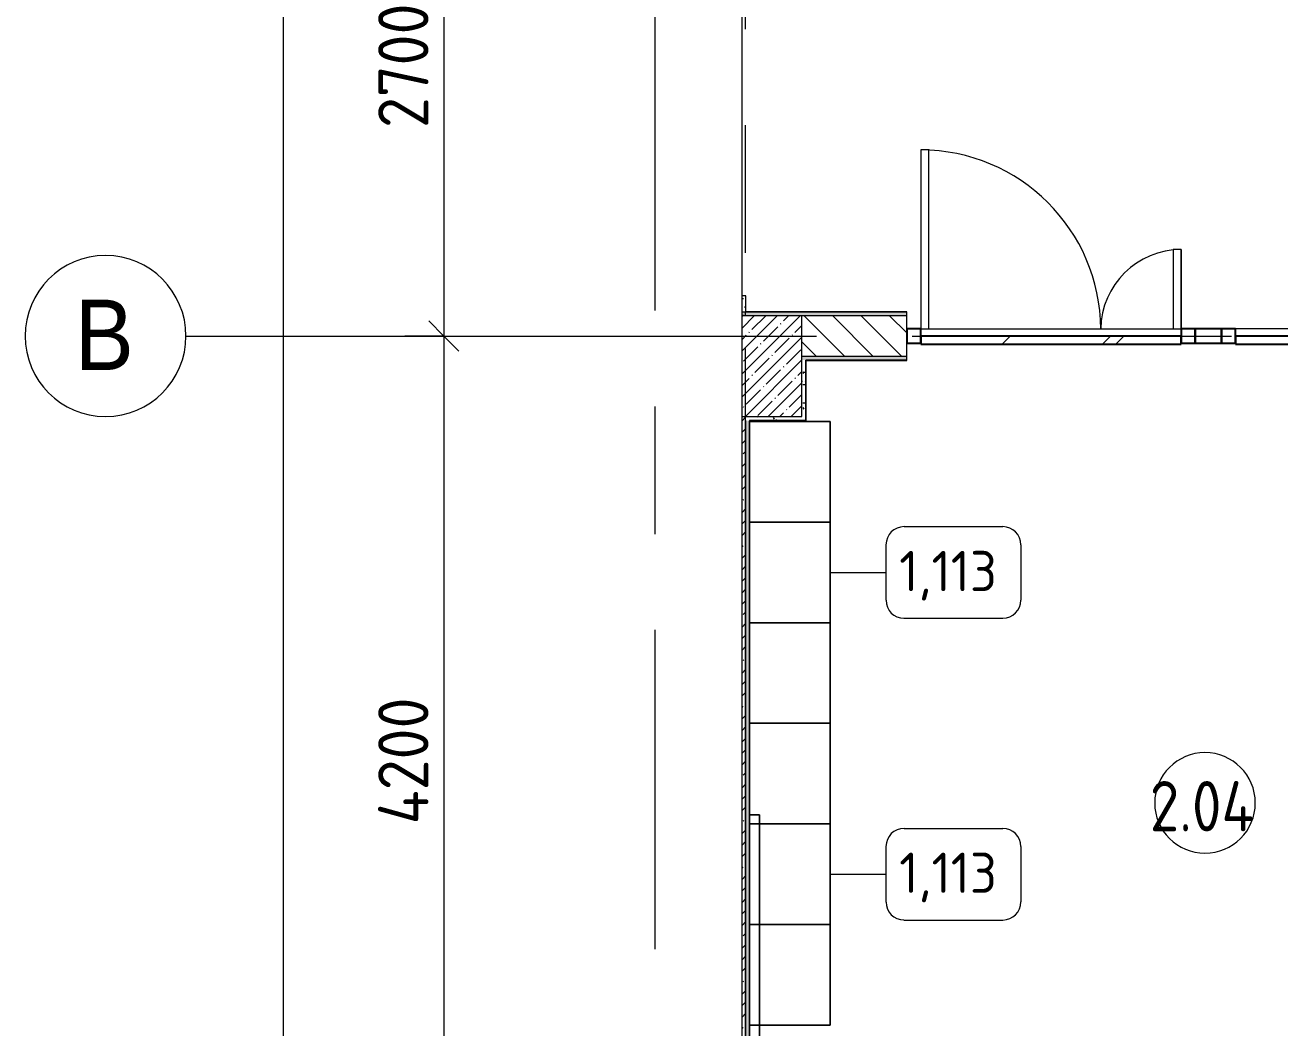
# Model space of a CAD drawing. Header units: millimetres. Extents: x 35092 to 251863, y -8553 to 29549.
# Drawn here: x 35177 to 41417, y 4360 to 9346 of the extents above; entities that cross this region are included whole.
import ezdxf

# ---------------------------------------------------------------- set-up
doc = ezdxf.new("R2010")
doc.units = ezdxf.units.MM
doc.linetypes.add('Осевая', pattern=[3175, 635, -476.25, 1587.5, -476.25])
for name, color, linetype, lineweight in [('A-ANNO-DIMS', 7, 'Continuous', 9), ('A-ANNO-DIMS-100', 7, 'Continuous', 9), ('A-AREA-IDEN', 7, 'Continuous', 9), ('A-DETL-GENF', 7, 'Continuous', 9), ('A-GLAZ-CURT', 7, 'Continuous', 9), ('A-GLAZ-CURT-1', 7, 'Continuous', 25), ('A-GLAZ-CWMG', 7, 'Continuous', 9), ('A-GLAZ-CWMG-1', 7, 'Continuous', 25), ('A-WALL', 7, 'Continuous', 9), ('I-FURN-IDEN', 7, 'Continuous', 9), ('I-WALL', 7, 'Continuous', 9), ('S-COLS', 7, 'Continuous', 9), ('Оси', 7, 'Continuous', 9), ('Оси-1', 7, 'Continuous', 20), ('Оси-2', 7, 'Осевая', 9)]:
    doc.layers.add(name, color=color, linetype=linetype, lineweight=lineweight)
for name, color, linetype, lineweight, true_color in [('A-DOOR-1', 7, 'Continuous', 9, 0xc0c0c0), ('A-WALL-1', 9, 'Continuous', 9, 0x808080), ('A-WALL-FNSH-1', 9, 'Continuous', 9, 0x808080), ('I-FURN-1', 9, 'Continuous', 9, 0x808080)]:
    doc.layers.add(name, color=color, linetype=linetype, lineweight=lineweight, true_color=true_color)
doc.styles.add('Arial', font='arial.ttf', dxfattribs={"width": 0.9, "height": 350})
doc.styles.add('GOST Common', font='GOST_Common.ttf', dxfattribs={"height": 200})
doc.styles.add('GOST Common_1', font='GOST_Common.ttf', dxfattribs={"width": 0.9, "height": 250})
doc.styles.add('ISOCPEUR', font='isocpeur.ttf', dxfattribs={"width": 0.9, "height": 250})
doc.dimstyles.new('ISO-2_5_0_9К_БОЛЬШОЙ', dxfattribs={"dimscale": 304.8, "dimtxt": 248.995294, "dimasz": 0.492126, "dimexe": 0.393701, "dimexo": 0.984252, "dimgap": 0, "dimtad": 1, "dimdec": 0, "dimrnd": 10, "dimzin": 0, "dimdsep": 46, "dimtxsty": 'ISOCPEUR', "dimblk1": 'OBLIQUE', "dimblk2": 'OBLIQUE', "dimsah": 1, "dimcen": 0.09, "dimdle": 0.393701, "dimazin": 0, "dimtfac": 1, "dimtdec": 4, "dimtix": 1, "dimtmove": 0, "dimatfit": 3, "dimfxl": 1, "dimtvp": 1, "dimtolj": 1, "dimtzin": 0, "dimarcsym": 2})
doc.dimstyles.new('ISO-2_5_0_9К_БОЛЬШОЙ_1', dxfattribs={"dimscale": 304.8, "dimtxt": 248.995294, "dimasz": 0.492126, "dimexe": 0.393701, "dimexo": 0.984252, "dimgap": 0, "dimtad": 1, "dimdec": 0, "dimrnd": 10, "dimzin": 0, "dimdsep": 46, "dimtxsty": 'ISOCPEUR', "dimblk1": 'OBLIQUE', "dimblk2": 'OBLIQUE', "dimsah": 1, "dimcen": 0.09, "dimdle": 0.393701, "dimazin": 0, "dimtfac": 1, "dimtdec": 4, "dimtix": 1, "dimtmove": 2, "dimatfit": 3, "dimfxl": 1, "dimtvp": 1, "dimtolj": 1, "dimtzin": 0, "dimarcsym": 2})
pattern_1 = [(0, (0, 0), (121.92, 30.48), [10.058, -81.382, 10.058, -81.382, -487.68]), (0, (0, 0), (121.92, 30.48), [-182.88, 10.058, -172.822, 10.058, -81.382, -213.36]), (0, (0, 0), (121.92, 30.48), [-457.2, 10.058, -50.902, 10.058, -142.342]), (120, (45.72, 15.24), (-87.356454, 90.345817), [10.058, -81.382, 10.058, -81.382, -487.68]), (120, (45.72, 15.24), (-87.356454, 90.345817), [-182.88, 10.058, -172.822, 10.058, -81.382, -213.36]), (120, (45.72, 15.24), (-87.356454, 90.345817), [-457.2, 10.058, -50.902, 10.058, -142.342]), (240, (60.96, 76.2), (-34.563546, -120.825817), [10.058, -81.382, 10.058, -81.382, -487.68]), (240, (60.96, 76.2), (-34.563546, -120.825817), [-182.88, 10.058, -172.822, 10.058, -81.382, -213.36]), (240, (60.96, 76.2), (-34.563546, -120.825817), [-457.2, 10.058, -50.902, 10.058, -142.342])]

# ---------------------------------------------------------------- blocks, each defined once
blk = doc.blocks.new('BSC_Колонна _Прямоугольная - 500х500-23286270-План расстановки мебели и оборудования 2 этажа в осях 12-23')
at = {"layer": 'S-COLS'}
h = blk.add_hatch(dxfattribs=at)
h.set_pattern_fill('FP_1', color=256, style=0, pattern_type=2)
h.set_pattern_definition([(45, (-38790, -7650), (-57.02463, 57.02463), []), (45, (-38732.975, -7650), (-57.02463, 57.02463), [100.806, -20.161, 3.353, -16.808])])
h.paths.add_polyline_path([(-47.3, -250), (250, -250), (250, 250), (-47.3, 250), (-47.3, 211.6)])
for p, q in [((250, 250), (-47.3, 250)), ((250, -250), (250, 250)), ((-47.3, -250), (250, -250))]:
    blk.add_line(p, q, dxfattribs=at)
blk = doc.blocks.new('1_113 тумба - 1_113 тумба-31126920-План расстановки мебели и оборудования 2 этажа в осях 12-23')
at = {"layer": 'I-FURN-1'}
for p, q in [((-400, 1500), (0, 1500)), ((-400, 0), (-400, 1500)), ((0, 1500), (-400, 1500)), ((-400, 1000), (-400, 1500)), ((-400, 1500), (0, 1500)), ((0, 1500), (0, 0)), ((0, 1000), (0, 1500)), ((0, 1500), (0, 1000)), ((0, 1000), (-400, 1000)), ((-400, 500), (-400, 1000)), ((-400, 1000), (0, 1000)), ((-400, 1000), (0, 1000)), ((0, 1000), (-400, 1000)), ((0, 500), (0, 1000)), ((0, 1000), (0, 500)), ((-400, 500), (0, 500)), ((0, 500), (-400, 500)), ((0, 500), (-400, 500)), ((-400, 0), (-400, 500)), ((-400, 500), (0, 500)), ((0, 0), (0, 500)), ((0, 500), (0, 0)), ((0, 0), (-400, 0)), ((-400, 0), (0, 0)), ((0, 0), (-400, 0))]:
    blk.add_line(p, q, dxfattribs=at)
blk = doc.blocks.new('1_113 тумба - 1_113 тумба-V175-План расстановки мебели и оборудования 2 этажа в осях 12-23')
at = {"layer": 'I-FURN-1'}
for p, q in [((-400, 1500), (0, 1500)), ((-400, 1045), (-400, 1500)), ((0, 1500), (-400, 1500)), ((-400, 1045), (-400, 1500)), ((-400, 1500), (0, 1500)), ((0, 1500), (0, 0)), ((0, 1000), (0, 1500)), ((0, 1500), (0, 1000)), ((-400, 0), (-400, 1045)), ((-400, 1000), (-400, 1045)), ((0, 1000), (-400, 1000)), ((-400, 500), (-400, 1000)), ((-400, 1000), (-350.1, 1000)), ((-400, 1000), (0, 1000)), ((-350.1, 1000), (-400, 1000)), ((-350.1, 1000), (0, 1000)), ((0, 1000), (-350.1, 1000)), ((0, 500), (0, 1000)), ((0, 1000), (0, 500)), ((-400, 500), (0, 500)), ((-350.1, 500), (-400, 500)), ((0, 500), (-400, 500)), ((-400, 0), (-400, 500)), ((-400, 500), (-350.1, 500)), ((0, 500), (-350.1, 500)), ((-350.1, 500), (0, 500)), ((0, 0), (0, 500)), ((0, 500), (0, 0)), ((-350.1, 0), (-400, 0)), ((-400, 0), (0, 0)), ((-350.1, 0), (-400, 0)), ((0, 0), (-350.1, 0)), ((0, 0), (-350.1, 0))]:
    blk.add_line(p, q, dxfattribs=at)
blk = doc.blocks.new('Дверь_Витражная_остекление_ - ДВН_ДАО_Главный вход_1200 в свету-31742133-План расстановки мебели и оборудования 2 этажа в осях 12-23')
at = {"layer": 'A-DETL-GENF'}
for p, q in [((-607.5, 925), (-647.5, 925)), ((-647.5, 925), (-647.5, 35)), ((-607.5, 35), (-607.5, 925)), ((647.5, 430), (607.5, 430)), ((607.5, 430), (607.5, 35)), ((647.5, 35), (647.5, 430))]:
    blk.add_line(p, q, dxfattribs=at)
at = {"layer": 'A-DOOR-1'}
for p, q in [((-647.5, 925), (-647.5, 35)), ((647.5, 430), (647.5, 35))]:
    blk.add_line(p, q, dxfattribs=at)
for centre, radius, start, end in [((-647.5, 30), 895, 0.32118, 90), ((647.5, 30), 400, 90, 179.27918)]:
    blk.add_arc(centre, radius, start, end, dxfattribs=at)
blk = doc.blocks.new('Системная панель - Стемалит - 40мм-32257327-План расстановки мебели и оборудования 2 этажа в осях 12-23')
at = {"layer": 'A-GLAZ-CURT-1'}
for p, q in [((65, 35), (-65, 35)), ((-65, 35), (-65, -35)), ((65, -35), (65, 35)), ((-65, -35), (65, -35))]:
    blk.add_line(p, q, dxfattribs=at)
blk = doc.blocks.new('Системная панель - Стекло - 40мм-32257328-План расстановки мебели и оборудования 2 этажа в осях 12-23')
at = {"layer": 'A-GLAZ-CURT'}
h = blk.add_hatch(dxfattribs=at)
h.set_pattern_fill('FP_78', color=256, style=0, pattern_type=2)
h.set_pattern_definition([(45, (-40378.5, -7700), (-282.8427, 282.8427), [200, -600]), (45, (-40578.5, -7800), (-282.8427, 282.8427), [600, -200]), (45, (-40178.5, -7900), (-282.8427, 282.8427), [200, -600])])
h.paths.add_polyline_path([(647.5, -40), (647.5, 0), (-647.5, 0), (-647.5, -40), (-545.1, -40)])
at = {"layer": 'A-GLAZ-CURT-1'}
for p, q in [((647.5, 0), (-647.5, 0)), ((-647.5, 0), (-647.5, -40)), ((647.5, -40), (647.5, 0)), ((-647.5, -40), (647.5, -40))]:
    blk.add_line(p, q, dxfattribs=at)
blk = doc.blocks.new('Прямоугольный импост - 50 x 70 мм-31693698-План расстановки мебели и оборудования 2 этажа в осях 12-23')
at = {"layer": 'A-GLAZ-CWMG'}
blk.add_line((39631, 7835), (40926, 7835), dxfattribs=at)
blk = doc.blocks.new('Прямоугольный импост - 50 x 70 мм-32257330-План расстановки мебели и оборудования 2 этажа в осях 12-23')
at = {"layer": 'A-GLAZ-CWMG-1'}
for p, q in [((0, 35), (-70, 35)), ((-70, 35), (-70, -35)), ((0, -35), (0, 35)), ((-70, -35), (0, -35))]:
    blk.add_line(p, q, dxfattribs=at)
blk = doc.blocks.new('Прямоугольный импост - 50 x 70 мм-32257325-План расстановки мебели и оборудования 2 этажа в осях 12-23')
at = {"layer": 'A-GLAZ-CWMG-1'}
for p, q in [((-35, 35), (35, 35)), ((-35, -35), (-35, 35)), ((35, 35), (35, -35)), ((35, -35), (-35, -35))]:
    blk.add_line(p, q, dxfattribs=at)
blk = doc.blocks.new('Системная панель - Стекло - 40мм-32257331-План расстановки мебели и оборудования 2 этажа в осях 12-23')
at = {"layer": 'A-GLAZ-CURT'}
h = blk.add_hatch(dxfattribs=at)
h.set_pattern_fill('FP_79', color=256, style=0, pattern_type=2)
h.set_pattern_definition([(45, (-41693.5, -7700), (-282.8427, 282.8427), [200, -600]), (45, (-41893.5, -7800), (-282.8427, 282.8427), [600, -200]), (45, (-41493.5, -7900), (-282.8427, 282.8427), [200, -600])])
h.paths.add_polyline_path([(397.5, -40), (397.5, 0), (-397.5, 0), (-397.5, -40)])
at = {"layer": 'A-GLAZ-CURT-1'}
for p, q in [((397.5, 0), (-397.5, 0)), ((-397.5, 0), (-397.5, -40)), ((397.5, -40), (397.5, 0)), ((-397.5, -40), (397.5, -40))]:
    blk.add_line(p, q, dxfattribs=at)
blk = doc.blocks.new('Прямоугольный импост - 50 x 70 мм-32257326-План расстановки мебели и оборудования 2 этажа в осях 12-23')
at = {"layer": 'A-GLAZ-CWMG-1'}
for p, q in [((-35, 35), (35, 35)), ((-35, -35), (-35, 35)), ((35, 35), (35, -35)), ((35, -35), (-35, -35))]:
    blk.add_line(p, q, dxfattribs=at)
blk = doc.blocks.new('Прямоугольный импост - 50 x 70 мм-31720914-План расстановки мебели и оборудования 2 этажа в осях 12-23')
at = {"layer": 'A-GLAZ-CWMG'}
blk.add_line((41991, 7835), (41196, 7835), dxfattribs=at)
blk = doc.blocks.new('DET_L_Линия разрыва - М100-30654842-План расстановки мебели и оборудования 2 этажа в осях 12-23')
at = {"layer": 'A-DETL-GENF'}
blk.add_line((24079.7, 0), (12339.9, 0), dxfattribs=at)
blk = doc.blocks.new('Ось сетки - D8-29747960-План расстановки мебели и оборудования 2 этажа в осях 12-23')
at = {"layer": 'Оси-1'}
for start, end in [(360, 180), (180, 360)]:
    blk.add_arc((0, 0), 4, start, end, dxfattribs=at)
blk = doc.blocks.new('DIMBLOCK10-План расстановки мебели и оборудования 2 этажа в осях 12-23')
at = {"layer": 'A-ANNO-DIMS-100', "lineweight": 20}
for p, q in [((37259.7, 10500), (37184.7, 10575)), ((37259.7, 10500), (37334.7, 10425)), ((37259.7, 7800), (37184.7, 7875)), ((37259.7, 7800), (37334.7, 7725))]:
    blk.add_line(p, q, dxfattribs=at)
at = {"layer": 'A-ANNO-DIMS-100'}
for p, q in [((37065.7, 10500), (37379.7, 10500)), ((37259.7, 10500), (37065.7, 10500)), ((37259.7, 10500), (37259.7, 7800)), ((37065.7, 7800), (37379.7, 7800)), ((37259.7, 7800), (37065.7, 7800))]:
    blk.add_line(p, q, dxfattribs=at)
at = {"layer": 'A-ANNO-DIMS-100', "color": 0, "insert": (36933, 8834), "char_height": 250, "width": 758.478, "attachment_point": 1, "rotation": 90, "line_spacing_factor": 1.149209, "style": 'ISOCPEUR'}
blk.add_mtext('2700', dxfattribs=at)
blk = doc.blocks.new('_Oblique')
at = {"color": 0, "linetype": 'ByBlock', "lineweight": -2}
blk.add_line((-0.5, -0.5), (0.5, 0.5), dxfattribs=at)
blk = doc.blocks.new('DIMBLOCK11-План расстановки мебели и оборудования 2 этажа в осях 12-23')
at = {"layer": 'A-ANNO-DIMS-100', "lineweight": 20}
for p, q in [((37259.7, 7800), (37184.7, 7875)), ((37259.7, 7800), (37334.7, 7725)), ((37259.7, 3600), (37184.7, 3675)), ((37259.7, 3600), (37334.7, 3525))]:
    blk.add_line(p, q, dxfattribs=at)
at = {"layer": 'A-ANNO-DIMS-100'}
for p, q in [((37065.7, 7800), (37379.7, 7800)), ((37259.7, 7800), (37065.7, 7800)), ((37259.7, 7800), (37259.7, 3600)), ((37065.7, 3600), (37379.7, 3600)), ((37259.7, 3600), (37065.7, 3600))]:
    blk.add_line(p, q, dxfattribs=at)
at = {"layer": 'A-ANNO-DIMS-100', "color": 0, "insert": (36933, 5372), "char_height": 250, "width": 787.208, "attachment_point": 1, "rotation": 90, "line_spacing_factor": 1.149209, "style": 'ISOCPEUR'}
blk.add_mtext('4200', dxfattribs=at)
blk = doc.blocks.new('DIMBLOCK13-План расстановки мебели и оборудования 2 этажа в осях 12-23')
at = {"layer": 'A-ANNO-DIMS-100'}
for p, q in [((36459.7, 27120), (36459.7, -120)), ((36265.7, 27000), (36579.7, 27000)), ((36459.7, 27000), (36265.7, 27000)), ((36265.7, 0), (36579.7, 0)), ((36459.7, 0), (36265.7, 0))]:
    blk.add_line(p, q, dxfattribs=at)
at = {"layer": 'A-ANNO-DIMS-100', "lineweight": 20}
for p, q in [((36459.7, 27000), (36384.7, 27075)), ((36459.7, 27000), (36534.7, 26925)), ((36459.7, 0), (36384.7, 75)), ((36459.7, 0), (36534.7, -75))]:
    blk.add_line(p, q, dxfattribs=at)
at = {"layer": 'A-ANNO-DIMS-100', "color": 0, "insert": (36133, 13572), "char_height": 250, "width": 948.097, "attachment_point": 1, "rotation": 90, "line_spacing_factor": 1.149209, "style": 'ISOCPEUR'}
blk.add_mtext('27000', dxfattribs=at)
blk = doc.blocks.new('Марка_Помещения - Номер-25198446-План расстановки мебели и оборудования 2 этажа в осях 12-23')
at = {"layer": 'A-AREA-IDEN'}
for start, end in [(360, 180), (180, 360)]:
    blk.add_arc((0, 0), 2.5, start, end, dxfattribs=at)
blk = doc.blocks.new('Марка_Мебель - В прямоуг_Balcon_Марка-25523697-План расстановки мебели и оборудования 2 этажа в осях 12-23')
at = {"layer": 'I-FURN-IDEN'}
for p, q in [((-2.455, 2.278), (2.455, 2.278)), ((-3.355, 1.378), (-3.355, -1.384)), ((3.355, 1.378), (3.355, -1.378)), ((-2.461, -2.278), (2.455, -2.278))]:
    blk.add_line(p, q, dxfattribs=at)
for centre, radius, start, end in [((-2.455, 1.378), 0.9, 90, 180), ((2.455, 1.378), 0.9, 0, 90), ((-2.461, -1.384), 0.893, 180, 270), ((2.455, -1.378), 0.9, 270, 0)]:
    blk.add_arc(centre, radius, start, end, dxfattribs=at)

msp = doc.modelspace()

# ---------------------------------------------------------------- hatches: boundary and pattern name
at = {"layer": 'I-WALL'}
h = msp.add_hatch(dxfattribs=at)
h.set_pattern_fill('FP_58', color=256, style=0, pattern_type=2)
h.set_pattern_definition(pattern_1)
h.paths.add_polyline_path([(38760, 7900), (38760, 8000), (38742.7, 8000), (38742.7, 7900)])
h.paths.add_polyline_path([(38760, 10130), (38760, 10230), (38742.7, 10230), (38742.7, 10130)])
h = msp.add_hatch(dxfattribs=at)
h.set_pattern_fill('FP_58', color=256, style=0, pattern_type=2)
h.set_pattern_definition(pattern_1)
h.paths.add_polyline_path([(74735.4, 7900), (74750, 7900), (74750, 7920), (71685, 7920), (71685, 7900), (71695, 7901.2), (71695, 7908), (71765, 7908), (71765, 7900), (72250, 7900), (72250, 7908), (72320, 7908), (72320, 7900), (73690, 7900), (73690, 7908), (73760, 7908), (73760, 7900)])
h.paths.add_polyline_path([(71645, 7900), (71645, 7920), (69310.5, 7920), (69310.5, 7900), (69320.5, 7900), (69320.5, 7908), (69390.5, 7908), (69390.5, 7900), (70605, 7900), (70605, 7908), (70675, 7908), (70675, 7900), (71089.4, 7900)])
h.paths.add_polyline_path([(68901.8, 7900), (69270.5, 7900), (69270.5, 7920), (67005, 7920), (67005, 7900), (67015, 7900), (67015, 7908), (67085, 7908), (67085, 7900), (68230.5, 7900), (68230.5, 7908), (68300.5, 7908), (68300.5, 7900), (68310.5, 7900)])
h.paths.add_polyline_path([(66714.1, 7900), (66965, 7900), (66965, 7920), (64110, 7920), (64110, 7900), (65925, 7900), (65925, 7908), (65995, 7908), (65995, 7900), (66005, 7900)])
h.paths.add_polyline_path([(62338.9, 7900), (62910, 7900), (62910, 7920), (59931, 7920), (59931, 7900), (61609.7, 7900)])
h.paths.add_polyline_path([(57431, 7900), (57431, 7920), (55110, 7920), (55110, 7900), (56910, 7900)])
h.paths.add_polyline_path([(53588.4, 7900), (53910, 7900), (53910, 7920), (50930, 7920), (50930, 7900), (52859.1, 7900)])
h.paths.add_polyline_path([(48430, 7900), (48430, 7920), (42061, 7920), (42061, 7900), (47910, 7900)])
h.paths.add_polyline_path([(39561, 7900), (39561, 7920), (38742.7, 7920), (38742.7, 7900), (39040, 7900)])
h = msp.add_hatch(dxfattribs=at)
h.set_pattern_fill('FP_19', color=256, style=0, pattern_type=2)
h.set_pattern_definition([(135, (0, 0), (-70.71068, -70.71068), [])])
h.paths.add_polyline_path([(42910, 7700), (42910, 7900), (42061, 7900), (42061, 7700)])
h.paths.add_polyline_path([(39561, 7700), (39561, 7900), (39040, 7900), (39040, 7700)])
h = msp.add_hatch(dxfattribs=at)
h.set_pattern_fill('FP_58', color=256, style=0, pattern_type=2)
h.set_pattern_definition(pattern_1)
h.paths.add_polyline_path([(42890, 7680), (42910, 7680), (42910, 7700), (42061, 7700), (42061, 7680), (42889, 7680)])
h.paths.add_polyline_path([(39561, 7680), (39561, 7700), (39040, 7700), (39040, 7680), (39061, 7680)])
h = msp.add_hatch(dxfattribs=at)
h.set_pattern_fill('FP_58', color=256, style=0, pattern_type=2)
h.set_pattern_definition(pattern_1)
h.paths.add_polyline_path([(39060, 7380), (39060, 7680), (39040, 7680), (39040, 7380)])
h = msp.add_hatch(dxfattribs=at)
h.set_pattern_fill('FP_17', color=256, style=0, pattern_type=2)
h.set_pattern_definition([(45, (0, 0), (-57.02463, 57.02463), []), (45, (57.025, 0), (-57.02463, 57.02463), [100.806, -20.161, 3.353, -16.808])])
h.paths.add_polyline_path([(38760, 410), (38760, 7400), (38742.7, 7400), (38742.7, 410)])
h = msp.add_hatch(dxfattribs=at)
h.set_pattern_fill('FP_58', color=256, style=0, pattern_type=2)
h.set_pattern_definition(pattern_1)
h.paths.add_polyline_path([(39040, 7380), (39040, 7400), (38760, 7400), (38760, 7380), (39004.2, 7380)])
h = msp.add_hatch(dxfattribs=at)
h.set_pattern_fill('FP_58', color=256, style=0, pattern_type=2)
h.set_pattern_definition(pattern_1)
h.paths.add_polyline_path([(38760, 800), (38780, 800), (38780, 7380), (38760, 7380), (38760, 1491.8)])

# ---------------------------------------------------------------- linework, layer by layer
at = {"layer": 'A-WALL'}
for p, q in [((38742.7, 7920), (39561, 7920)), ((39561, 7900), (39040, 7900)), ((39040, 7700), (39561, 7700)), ((39060, 7380), (39060, 7680)), ((39561, 7680), (39060, 7680)), ((39061, 7680), (39061, 7679)), ((38760, 787.5), (38760, 7400)), ((38760, 7380), (38760, 800)), ((39040, 7380), (38780, 7380)), ((38780, 780), (38780, 7379))]:
    msp.add_line(p, q, dxfattribs=at)
at = {"layer": 'A-WALL-1'}
for p, q in [((38760, 8000), (38742.7, 8000)), ((38760, 7900), (38760, 7920)), ((39561, 7680), (39561, 7920))]:
    msp.add_line(p, q, dxfattribs=at)
at = {"layer": 'A-WALL-FNSH-1'}
for p, q in [((38760, 8000), (38760, 7920)), ((38761, 8000), (38760, 8000)), ((38761, 7921), (38761, 8000)), ((39561, 7921), (38761, 7921)), ((39561, 7920), (39561, 7921)), ((39061, 7379), (39061, 7679)), ((39061, 7679), (39561, 7679)), ((39561, 7679), (39561, 7680)), ((38780, 7380), (38780, 7379)), ((38780, 7379), (39061, 7379)), ((38781, 801), (38781, 7380)), ((39060, 7380), (39040, 7380))]:
    msp.add_line(p, q, dxfattribs=at)
at = {"layer": 'I-FURN-1'}
for p, q in [((38829.9, 5419.5), (38780, 5419.5)), ((38780, 5419.5), (38829.9, 5419.5)), ((38829.9, 4374.5), (38829.9, 5419.5)), ((38829.9, 5419.5), (38829.9, 4374.5)), ((38829.9, 1369.5), (38829.9, 4374.5)), ((38829.9, 4374.5), (38829.9, 1369.5))]:
    msp.add_line(p, q, dxfattribs=at)
at = {"layer": 'I-FURN-IDEN'}
for p, q in [((39180, 6624.5), (39458.1, 6624.5)), ((39180, 5124.5), (39458.1, 5124.5))]:
    msp.add_line(p, q, dxfattribs=at)
at = {"layer": 'Оси'}
msp.add_line((35977.2, 7800), (38477.2, 7800), dxfattribs=at)
at = {"layer": 'Оси-2'}
for p, q in [((38310, 465.1), (38310, 21277.7)), ((38760, 1863.7), (38760, 12700)), ((38477.2, 7800), (82200, 7800))]:
    msp.add_line(p, q, dxfattribs=at)

# ---------------------------------------------------------------- block references
at = {"layer": 'A-AREA-IDEN', "xscale": 99.99999999999993, "yscale": 99.99999999999993, "zscale": 99.99999999999993}
msp.add_blockref('Марка_Помещения - Номер-25198446-План расстановки мебели и оборудования 2 этажа в осях 12-23', (41044.4, 5478.9), dxfattribs=at)
at = {"layer": 'A-DETL-GENF', "rotation": 270.0000000000003}
msp.add_blockref('DET_L_Линия разрыва - М100-30654842-План расстановки мебели и оборудования 2 этажа в осях 12-23', (38742.7, 23799.7), dxfattribs=at)
at = {"layer": 'A-DOOR-1'}
msp.add_blockref('Дверь_Витражная_остекление_ - ДВН_ДАО_Главный вход_1200 в свету-31742133-План расстановки мебели и оборудования 2 этажа в осях 12-23', (40278.5, 7800), dxfattribs=at)
at = {"layer": 'A-GLAZ-CURT'}
for name, p in [('Системная панель - Стекло - 40мм-32257328-План расстановки мебели и оборудования 2 этажа в осях 12-23', (40278.5, 7800)), ('Системная панель - Стемалит - 40мм-32257327-План расстановки мебели и оборудования 2 этажа в осях 12-23', (41061, 7800)), ('Системная панель - Стекло - 40мм-32257331-План расстановки мебели и оборудования 2 этажа в осях 12-23', (41593.5, 7800))]:
    msp.add_blockref(name, p, dxfattribs=at)
at = {"layer": 'A-GLAZ-CWMG', "rotation": 180}
msp.add_blockref('Прямоугольный импост - 50 x 70 мм-32257330-План расстановки мебели и оборудования 2 этажа в осях 12-23', (39561, 7800), dxfattribs=at)
at = {"layer": 'A-GLAZ-CWMG'}
for name in ['Прямоугольный импост - 50 x 70 мм-31693698-План расстановки мебели и оборудования 2 этажа в осях 12-23', 'Прямоугольный импост - 50 x 70 мм-31720914-План расстановки мебели и оборудования 2 этажа в осях 12-23']:
    msp.add_blockref(name, (0, 0), dxfattribs=at)
at = {"layer": 'A-GLAZ-CWMG', "extrusion": (0, 0, -1), "rotation": 180}
for name, p in [('Прямоугольный импост - 50 x 70 мм-32257325-План расстановки мебели и оборудования 2 этажа в осях 12-23', (-40961, 7800)), ('Прямоугольный импост - 50 x 70 мм-32257326-План расстановки мебели и оборудования 2 этажа в осях 12-23', (-41161, 7800))]:
    msp.add_blockref(name, p, dxfattribs=at)
at = {"layer": 'I-FURN-1'}
for name, p in [('1_113 тумба - 1_113 тумба-31126920-План расстановки мебели и оборудования 2 этажа в осях 12-23', (39180, 5874.5)), ('1_113 тумба - 1_113 тумба-V175-План расстановки мебели и оборудования 2 этажа в осях 12-23', (39180, 4374.5))]:
    msp.add_blockref(name, p, dxfattribs=at)
at = {"layer": 'I-FURN-IDEN', "xscale": 99.99999999999993, "yscale": 99.99999999999993, "zscale": 99.99999999999993}
for p in [(39793.6, 6624.5), (39793.6, 5124.5)]:
    msp.add_blockref('Марка_Мебель - В прямоуг_Balcon_Марка-25523697-План расстановки мебели и оборудования 2 этажа в осях 12-23', p, dxfattribs=at)
at = {"layer": 'S-COLS'}
msp.add_blockref('BSC_Колонна _Прямоугольная - 500х500-23286270-План расстановки мебели и оборудования 2 этажа в осях 12-23', (38790, 7650), dxfattribs=at)
at = {"layer": 'Оси-1', "xscale": 99.99999999999993, "yscale": 99.99999999999993, "zscale": 99.99999999999993, "rotation": 269.9999999999994}
msp.add_blockref('Ось сетки - D8-29747960-План расстановки мебели и оборудования 2 этажа в осях 12-23', (35577.2, 7800), dxfattribs=at)

# ---------------------------------------------------------------- texts
at = {"layer": 'A-AREA-IDEN', "insert": (40769.7, 5587.5), "char_height": 250, "width": 685.443, "attachment_point": 1, "style": 'GOST Common_1'}
msp.add_mtext('2.04', dxfattribs=at)
at = {"layer": 'I-FURN-IDEN', "char_height": 200, "width": 617.299, "attachment_point": 1, "style": 'GOST Common'}
for insert in [(39524.1, 6731.5), (39524.1, 5231.5)]:
    msp.add_mtext('1,113', dxfattribs=dict(at, insert=insert))
at = {"layer": 'Оси', "insert": (35424.5, 7981), "char_height": 350, "width": 360.759, "attachment_point": 1, "style": 'Arial'}
msp.add_mtext('\\fArial|b0|i0|c204|p34|;\\W.9;В', dxfattribs=at)

# ---------------------------------------------------------------- dimensions: what is measured, and where the dimension line sits
at = {"layer": 'A-ANNO-DIMS'}
dim = msp.add_linear_dim(base=(36459.7, 0), p1=(36565.7, 27000), p2=(36565.7, 0), angle=90, dimstyle='ISO-2_5_0_9К_БОЛЬШОЙ_1', override={"dimpost": '<>', "dimfxl": 26999.999823}, dxfattribs=at)
dim.commit()
dim.dimension.update_dxf_attribs({"geometry": 'DIMBLOCK13-План расстановки мебели и оборудования 2 этажа в осях 12-23', "text_midpoint": (36299.7, 14046), "dimtype": 160, "text_rotation": 90})
for base, p1, p2, override, picture, middle in [((37259.7, 7800), (37365.7, 10500), (37365.7, 7800), {"dimpost": '<>', "dimfxl": 2700}, 'DIMBLOCK10-План расстановки мебели и оборудования 2 этажа в осях 12-23', (37134.7, 9150)), ((37259.7, 3600), (37365.7, 7800), (37365.7, 3600), {"dimpost": '<>', "dimfxl": 4200}, 'DIMBLOCK11-План расстановки мебели и оборудования 2 этажа в осях 12-23', (37134.7, 5700))]:
    dim = msp.add_linear_dim(base=base, p1=p1, p2=p2, angle=90, dimstyle='ISO-2_5_0_9К_БОЛЬШОЙ', override=override, dxfattribs=at)
    dim.commit()
    dim.dimension.update_dxf_attribs({"geometry": picture, "text_midpoint": middle})

doc.saveas('drawing.dxf')
